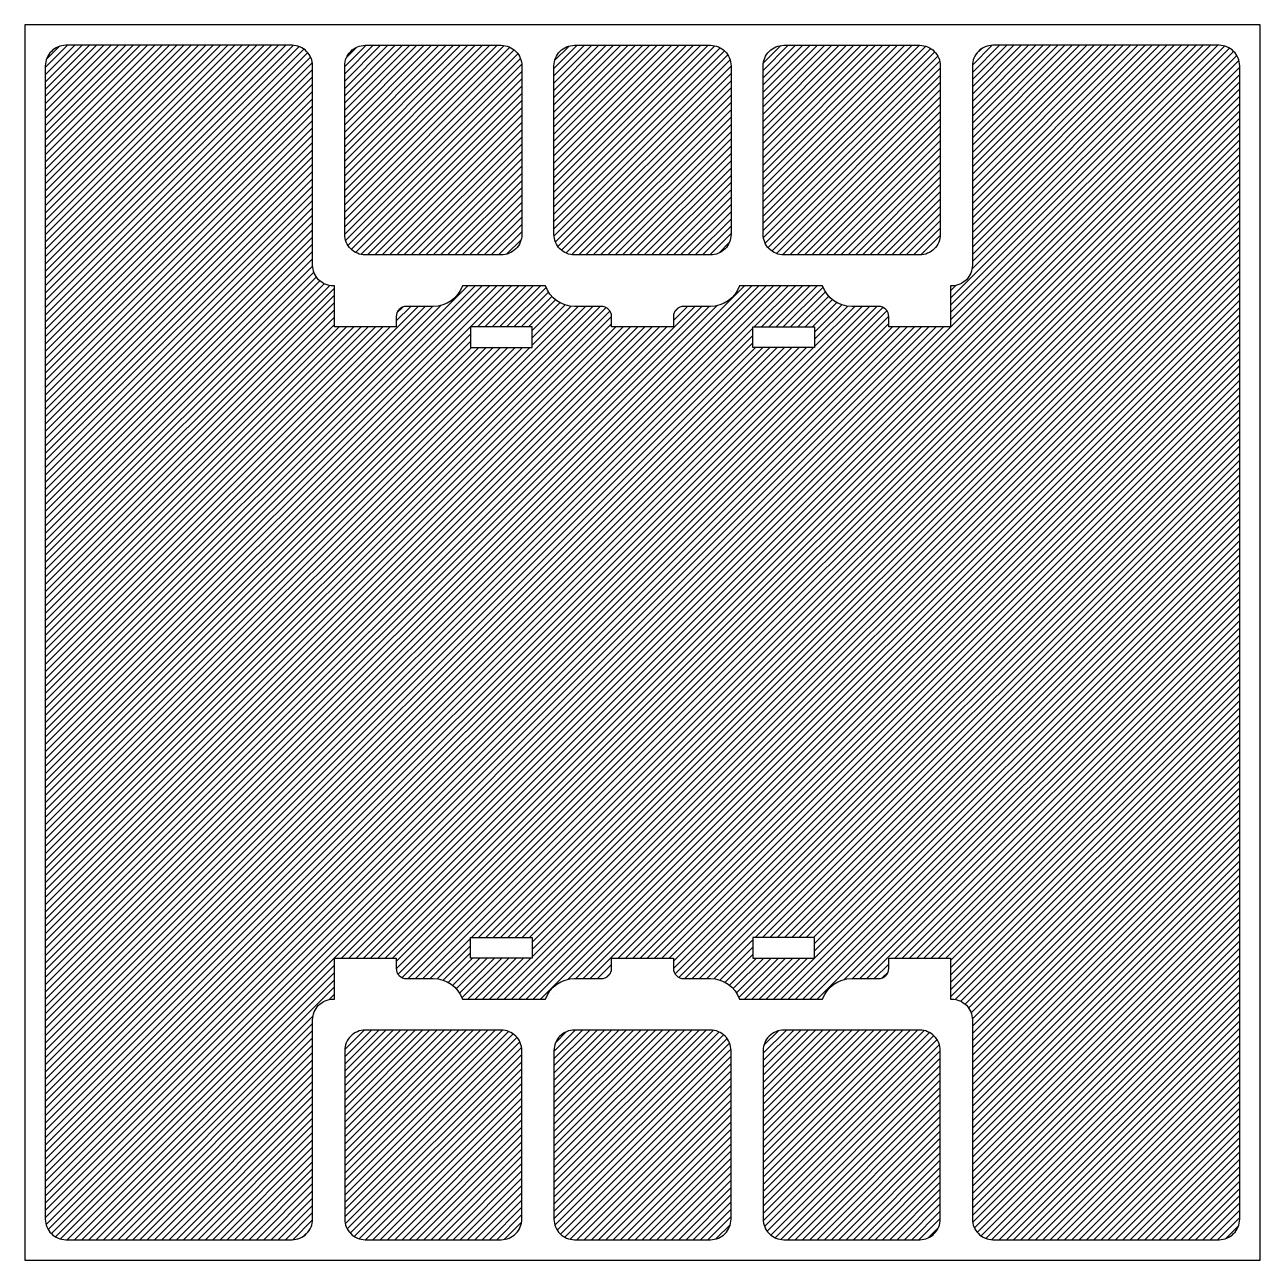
# Model space of a CAD drawing. Header units: inches. Extents: x 0 to 30, y 0 to 30.
import ezdxf

# ---------------------------------------------------------------- set-up
doc = ezdxf.new("R2010")
doc.units = ezdxf.units.IN
doc.header["$MEASUREMENT"] = 0
doc.layers.add('glassOutline', color=7, linetype='Continuous')
doc.layers.add('TC-etch-lines-chemical', color=1, linetype='Continuous')

msp = doc.modelspace()

# ---------------------------------------------------------------- hatches: boundary and pattern name
at = {"layer": 'TC-etch-lines-chemical'}
h = msp.add_hatch(dxfattribs=at)
h.set_pattern_fill('ANSI31', color=256, style=0)
edge = h.paths.add_edge_path()
edge.add_arc((1, 1), 0.5, 180, 270)
edge.add_line((1, 0.5), (6.49, 0.5))
edge.add_arc((6.49, 1), 0.5, 270, 360)
edge.add_line((6.99, 1), (6.99, 5.839))
edge.add_arc((7.49, 5.839), 0.5, 90, 180, ccw=False)
edge.add_line((7.49, 6.339), (7.52, 6.339))
edge.add_line((7.52, 6.339), (7.52, 7.339))
edge.add_line((7.52, 7.339), (9.02, 7.339))
edge.add_line((9.02, 7.339), (9.02, 7.089))
edge.add_arc((9.27, 7.089), 0.25, 180, 270.0001)
edge.add_line((9.27, 6.839), (9.92, 6.839))
edge.add_arc((9.92, 6.089), 0.75, 19.4712, 90, ccw=False)
edge.add_line((10.627, 6.339), (12.643, 6.339))
edge.add_arc((13.35, 6.089), 0.75, 90, 160.5288, ccw=False)
edge.add_line((13.35, 6.839), (14, 6.839))
edge.add_arc((14, 7.089), 0.25, 269.9999, 360)
edge.add_line((14.25, 7.089), (14.25, 7.339))
edge.add_line((14.25, 7.339), (15.75, 7.339))
edge.add_line((15.75, 7.339), (15.75, 7.089))
edge.add_arc((16, 7.089), 0.25, 180, 270.0001)
edge.add_line((16, 6.839), (16.65, 6.839))
edge.add_arc((16.65, 6.089), 0.75, 19.4712, 90, ccw=False)
edge.add_line((17.357, 6.339), (19.373, 6.339))
edge.add_arc((20.08, 6.089), 0.75, 90, 160.5288, ccw=False)
edge.add_line((20.08, 6.839), (20.73, 6.839))
edge.add_arc((20.73, 7.089), 0.25, 269.9999, 360)
edge.add_line((20.98, 7.089), (20.98, 7.339))
edge.add_line((20.98, 7.339), (22.48, 7.339))
edge.add_line((22.48, 7.339), (22.48, 6.339))
edge.add_line((22.48, 6.339), (22.51, 6.339))
edge.add_arc((22.51, 5.839), 0.5, 0, 90, ccw=False)
edge.add_line((23.01, 5.839), (23.01, 1))
edge.add_arc((23.51, 1), 0.5, 180, 270)
edge.add_line((23.51, 0.5), (29, 0.5))
edge.add_arc((29, 1), 0.5, 270, 360)
edge.add_line((29.5, 1), (29.5, 29))
edge.add_arc((29, 29), 0.5, 0, 90)
edge.add_line((29, 29.5), (23.51, 29.5))
edge.add_arc((23.51, 29), 0.5, 90, 180)
edge.add_line((23.01, 29), (23.01, 24.161))
edge.add_arc((22.51, 24.161), 0.5, 270, 360, ccw=False)
edge.add_line((22.51, 23.661), (22.48, 23.661))
edge.add_line((22.48, 23.661), (22.48, 22.661))
edge.add_line((22.48, 22.661), (20.98, 22.661))
edge.add_line((20.98, 22.661), (20.98, 22.911))
edge.add_arc((20.73, 22.911), 0.25, 0, 90.0001)
edge.add_line((20.73, 23.161), (20.08, 23.161))
edge.add_arc((20.08, 23.911), 0.75, 199.4712, 270, ccw=False)
edge.add_line((19.373, 23.661), (17.357, 23.661))
edge.add_arc((16.65, 23.911), 0.75, 270, 340.5288, ccw=False)
edge.add_line((16.65, 23.161), (16, 23.161))
edge.add_arc((16, 22.911), 0.25, 89.9999, 180)
edge.add_line((15.75, 22.911), (15.75, 22.661))
edge.add_line((15.75, 22.661), (14.25, 22.661))
edge.add_line((14.25, 22.661), (14.25, 22.911))
edge.add_arc((14, 22.911), 0.25, 0, 90.0001)
edge.add_line((14, 23.161), (13.35, 23.161))
edge.add_arc((13.35, 23.911), 0.75, 199.4712, 270, ccw=False)
edge.add_line((12.643, 23.661), (10.627, 23.661))
edge.add_arc((9.92, 23.911), 0.75, 270, 340.5288, ccw=False)
edge.add_line((9.92, 23.161), (9.27, 23.161))
edge.add_arc((9.27, 22.911), 0.25, 89.9999, 180)
edge.add_line((9.02, 22.911), (9.02, 22.661))
edge.add_line((9.02, 22.661), (7.52, 22.661))
edge.add_line((7.52, 22.661), (7.52, 23.661))
edge.add_line((7.52, 23.661), (7.49, 23.661))
edge.add_arc((7.49, 24.161), 0.5, 180, 270, ccw=False)
edge.add_line((6.99, 24.161), (6.99, 29))
edge.add_arc((6.49, 29), 0.5, 0, 90)
edge.add_line((6.49, 29.5), (1, 29.5))
edge.add_arc((1, 29), 0.5, 90, 180)
edge.add_line((0.5, 29), (0.5, 1))
h.paths.add_polyline_path([(17.68, 22.661), (19.18, 22.661), (19.18, 22.161), (17.68, 22.161)], flags=16)
h.paths.add_polyline_path([(12.32, 22.661), (10.82, 22.661), (10.82, 22.161), (12.32, 22.161)], flags=16)
h.paths.add_polyline_path([(17.68, 7.339), (19.18, 7.339), (19.18, 7.839), (17.68, 7.839)], flags=16)
h.paths.add_polyline_path([(12.32, 7.339), (10.82, 7.339), (10.82, 7.839), (12.32, 7.839)], flags=16)
edge = h.paths.add_edge_path(flags=16)
edge.add_line((11.57, 24.411), (8.27, 24.411))
edge.add_arc((8.27, 24.911), 0.5, 180, 270, ccw=False)
edge.add_line((7.77, 24.911), (7.77, 29))
edge.add_arc((8.27, 29), 0.5, 90, 180, ccw=False)
edge.add_line((8.27, 29.5), (11.57, 29.5))
edge.add_arc((11.57, 29), 0.5, 0, 90, ccw=False)
edge.add_line((12.07, 29), (12.07, 24.911))
edge.add_arc((11.57, 24.911), 0.5, 270, 360, ccw=False)
edge = h.paths.add_edge_path(flags=16)
edge.add_line((16.65, 24.411), (13.35, 24.411))
edge.add_arc((13.35, 24.911), 0.5, 180, 270, ccw=False)
edge.add_line((12.85, 24.911), (12.85, 29))
edge.add_arc((13.35, 29), 0.5, 90, 180, ccw=False)
edge.add_line((13.35, 29.5), (16.65, 29.5))
edge.add_arc((16.65, 29), 0.5, 0, 90, ccw=False)
edge.add_line((17.15, 29), (17.15, 24.911))
edge.add_arc((16.65, 24.911), 0.5, 270, 360, ccw=False)
edge = h.paths.add_edge_path(flags=16)
edge.add_line((21.73, 24.411), (18.43, 24.411))
edge.add_arc((18.43, 24.911), 0.5, 180, 270, ccw=False)
edge.add_line((17.93, 24.911), (17.93, 29))
edge.add_arc((18.43, 29), 0.5, 90, 180, ccw=False)
edge.add_line((18.43, 29.5), (21.73, 29.5))
edge.add_arc((21.73, 29), 0.5, 0, 90, ccw=False)
edge.add_line((22.23, 29), (22.23, 24.911))
edge.add_arc((21.73, 24.911), 0.5, 270, 360, ccw=False)
edge = h.paths.add_edge_path(flags=16)
edge.add_line((11.57, 5.589), (8.27, 5.589))
edge.add_arc((8.27, 5.089), 0.5, 90, 180)
edge.add_line((7.77, 5.089), (7.77, 1))
edge.add_arc((8.27, 1), 0.5, 180, 270)
edge.add_line((8.27, 0.5), (11.57, 0.5))
edge.add_arc((11.57, 1), 0.5, 270, 360)
edge.add_line((12.07, 1), (12.07, 5.089))
edge.add_arc((11.57, 5.089), 0.5, 0, 90)
edge = h.paths.add_edge_path(flags=16)
edge.add_line((16.65, 5.589), (13.35, 5.589))
edge.add_arc((13.35, 5.089), 0.5, 90, 180)
edge.add_line((12.85, 5.089), (12.85, 1))
edge.add_arc((13.35, 1), 0.5, 180, 270)
edge.add_line((13.35, 0.5), (16.65, 0.5))
edge.add_arc((16.65, 1), 0.5, 270, 360)
edge.add_line((17.15, 1), (17.15, 5.089))
edge.add_arc((16.65, 5.089), 0.5, 0, 90)
edge = h.paths.add_edge_path(flags=16)
edge.add_line((21.73, 5.589), (18.43, 5.589))
edge.add_arc((18.43, 5.089), 0.5, 90, 180)
edge.add_line((17.93, 5.089), (17.93, 1))
edge.add_arc((18.43, 1), 0.5, 180, 270)
edge.add_line((18.43, 0.5), (21.73, 0.5))
edge.add_arc((21.73, 1), 0.5, 270, 360)
edge.add_line((22.23, 1), (22.23, 5.089))
edge.add_arc((21.73, 5.089), 0.5, 0, 90)

# ---------------------------------------------------------------- linework, layer by layer
at = {"layer": 'glassOutline'}
msp.add_lwpolyline([(0, 0), (30, 0), (30, 30), (0, 30)], close=True, dxfattribs=at)
at = {"layer": 'TC-etch-lines-chemical'}
for points in [[(0.5, 1, 0.414214), (1, 0.5), (6.49, 0.5, 0.414214), (6.99, 1), (6.99, 5.839, -0.414214), (7.49, 6.339), (7.52, 6.339), (7.52, 7.339), (9.02, 7.339), (9.02, 7.089, 0.414214), (9.27, 6.839), (9.92, 6.839, -0.317837), (10.627, 6.339), (12.643, 6.339, -0.317837), (13.35, 6.839), (14, 6.839, 0.414214), (14.25, 7.089), (14.25, 7.339), (15.75, 7.339), (15.75, 7.089, 0.414214), (16, 6.839), (16.65, 6.839, -0.317838), (17.357, 6.339), (19.373, 6.339, -0.317837), (20.08, 6.839), (20.73, 6.839, 0.414214), (20.98, 7.089), (20.98, 7.339), (22.48, 7.339), (22.48, 6.339), (22.51, 6.339, -0.414214), (23.01, 5.839), (23.01, 1, 0.414214), (23.51, 0.5), (29, 0.5, 0.414214), (29.5, 1), (29.5, 29, 0.414214), (29, 29.5), (23.51, 29.5, 0.414214), (23.01, 29), (23.01, 24.161, -0.414214), (22.51, 23.661), (22.48, 23.661), (22.48, 22.661), (20.98, 22.661), (20.98, 22.911, 0.414214), (20.73, 23.161), (20.08, 23.161, -0.317837), (19.373, 23.661), (17.357, 23.661, -0.317838), (16.65, 23.161), (16, 23.161, 0.414214), (15.75, 22.911), (15.75, 22.661), (14.25, 22.661), (14.25, 22.911, 0.414214), (14, 23.161), (13.35, 23.161, -0.317837), (12.643, 23.661), (10.627, 23.661, -0.317837), (9.92, 23.161), (9.27, 23.161, 0.414214), (9.02, 22.911), (9.02, 22.661), (7.52, 22.661), (7.52, 23.661), (7.49, 23.661, -0.414214), (6.99, 24.161), (6.99, 29, 0.414214), (6.49, 29.5), (1, 29.5, 0.414214), (0.5, 29)], [(11.57, 24.411), (8.27, 24.411, -0.414214), (7.77, 24.911), (7.77, 29, -0.414214), (8.27, 29.5), (11.57, 29.5, -0.414214), (12.07, 29), (12.07, 24.911, -0.414214)], [(16.65, 24.411), (13.35, 24.411, -0.414214), (12.85, 24.911), (12.85, 29, -0.414214), (13.35, 29.5), (16.65, 29.5, -0.414214), (17.15, 29), (17.15, 24.911, -0.414214)], [(21.73, 24.411), (18.43, 24.411, -0.414214), (17.93, 24.911), (17.93, 29, -0.414214), (18.43, 29.5), (21.73, 29.5, -0.414214), (22.23, 29), (22.23, 24.911, -0.414214)], [(11.57, 5.589), (8.27, 5.589, 0.414214), (7.77, 5.089), (7.77, 1, 0.414214), (8.27, 0.5), (11.57, 0.5, 0.414214), (12.07, 1), (12.07, 5.089, 0.414214)], [(16.65, 5.589), (13.35, 5.589, 0.414214), (12.85, 5.089), (12.85, 1, 0.414214), (13.35, 0.5), (16.65, 0.5, 0.414214), (17.15, 1), (17.15, 5.089, 0.414214)], [(21.73, 5.589), (18.43, 5.589, 0.414214), (17.93, 5.089), (17.93, 1, 0.414214), (18.43, 0.5), (21.73, 0.5, 0.414214), (22.23, 1), (22.23, 5.089, 0.414214)]]:
    msp.add_lwpolyline(points, format="xyb", close=True, dxfattribs=at)
for points in [[(12.32, 22.661), (10.82, 22.661), (10.82, 22.161), (12.32, 22.161)], [(17.68, 22.661), (19.18, 22.661), (19.18, 22.161), (17.68, 22.161)], [(12.32, 7.339), (10.82, 7.339), (10.82, 7.839), (12.32, 7.839)], [(17.68, 7.339), (19.18, 7.339), (19.18, 7.839), (17.68, 7.839)]]:
    msp.add_lwpolyline(points, close=True, dxfattribs=at)

doc.saveas('drawing.dxf')
